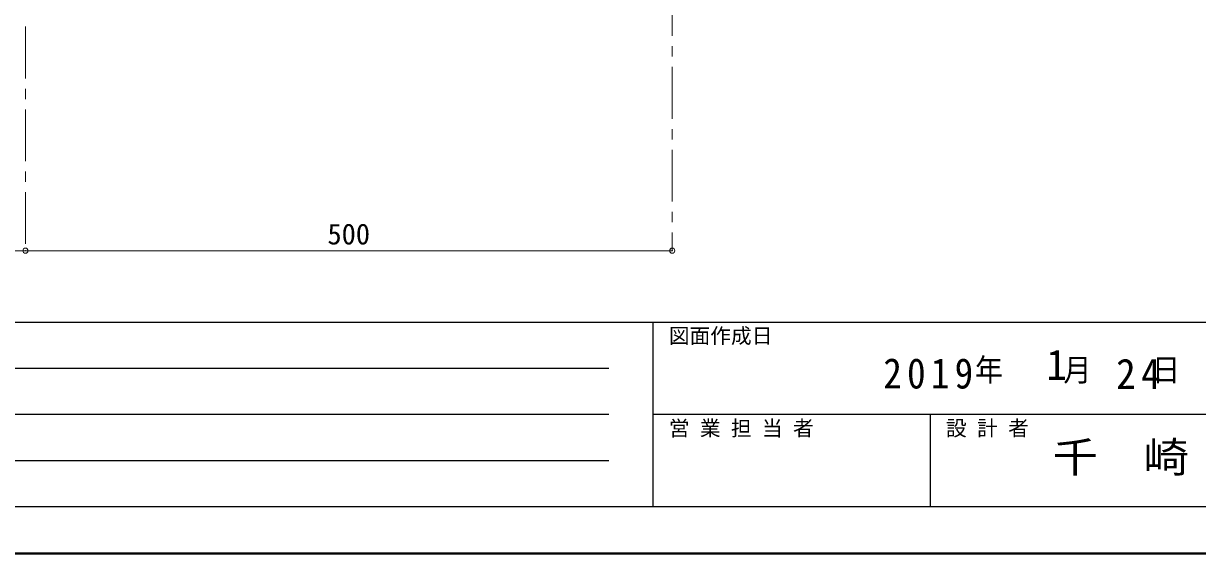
# Model space of a CAD drawing. Units: millimetres at full size, sheet at 1:8; details may follow other scales. Extents: x -1685 to 1555, y -1115 to 1133.
# Drawn here: x -596 to 312, y -1115 to -705 of the extents above; entities that cross this region are included whole.
import ezdxf
from ezdxf.enums import TextEntityAlignment as Align

# ---------------------------------------------------------------- set-up
doc = ezdxf.new("R2010")
doc.units = ezdxf.units.MM
doc.header["$LTSCALE"] = 8
doc.header["$PDMODE"] = 32
doc.header["$PDSIZE"] = 4
doc.linetypes.add('CHAIN1', pattern=[8, 5, -1, 1, -1])
doc.layers.add('0-0_ﾚｲﾔ1', color=4, linetype='Continuous', lineweight=9)
doc.styles.add('ＭＳ ゴシック', font='')
doc.styles.get('ＭＳ ゴシック').set_extended_font_data('MS Gothic')

msp = doc.modelspace()

# ---------------------------------------------------------------- linework, layer by layer
at = {"layer": '0-0_ﾚｲﾔ1', "linetype": 'CHAIN1'}
for p, q in [((-94.576, -610.982), (-94.576, -880.982)), ((-594.576, -707.782), (-594.576, -880.982))]:
    msp.add_line(p, q, dxfattribs=at)
at = {"layer": '0-0_ﾚｲﾔ1'}
for p, q in [((-1304.576, -880.982), (-594.576, -880.982)), ((-594.576, -880.982), (-94.576, -880.982))]:
    msp.add_line(p, q, dxfattribs=at)
at = {"layer": '0-0_ﾚｲﾔ1', "color": 6, "lineweight": 25}
for p, q in [((-1648.576, -936.125), (1519.424, -936.125)), ((-109.148, -1078.982), (-109.148, -936.125)), ((-886.291, -971.839), (-143.433, -971.839)), ((-143.433, -1007.553), (-886.291, -1007.553)), ((1519.424, -1007.553), (-109.148, -1007.553)), ((105.138, -1078.982), (105.138, -1007.553)), ((-143.433, -1043.268), (-886.291, -1043.268)), ((1519.424, -1078.982), (-1648.576, -1078.982))]:
    msp.add_line(p, q, dxfattribs=at)
at = {"layer": '0-0_ﾚｲﾔ1', "color": 1, "lineweight": 40}
msp.add_line((1555.424, -1114.982), (-1684.576, -1114.982), dxfattribs=at)
at = {"layer": '0-0_ﾚｲﾔ1', "color": 1}
for p in [(-594.576, -880.982), (-94.576, -880.982)]:
    msp.add_point(p, dxfattribs=at)

# ---------------------------------------------------------------- texts
at = {"layer": '0-0_ﾚｲﾔ1', "color": 7, "style": 'ＭＳ ゴシック'}
for s, height, p in [('500', 16.13, (-361.076, -880.982)), ('図面作成日', 11.73, (-97.148, -956.125)), ('1', 23.46, (194.624, -987.839)), ('営 業 担 当 者', 11.73, (-97.148, -1027.553)), ('設 計 者', 11.73, (117.138, -1027.553))]:
    msp.add_text(s, height=height, dxfattribs=at).set_placement(p, align=Align.BOTTOM_LEFT)
at = {"layer": '0-0_ﾚｲﾔ1', "color": 7, "style": 'ＭＳ ゴシック', "width": 1.1}
msp.add_text('千\u3000崎', height=23.46, dxfattribs=at).set_placement((199.424, -1059.268), align=Align.BOTTOM_LEFT)
at = {"layer": '0-0_ﾚｲﾔ1', "color": 7, "attachment_point": 7, "style": 'ＭＳ ゴシック'}
for s, insert, char_height in [('\\T1.27;\\W0.9;年\\~\\~\\~月\\~\\~\\~日', (139.424, -983.839), 17.6), ('\\T1.28;\\W0.9;2019', (68.624, -987.839), 23.46), ('\\T1.27;\\W0.95;24', (248.624, -987.839), 23.46)]:
    msp.add_mtext(s, dxfattribs=dict(at, insert=insert, char_height=char_height))

doc.saveas('drawing.dxf')
